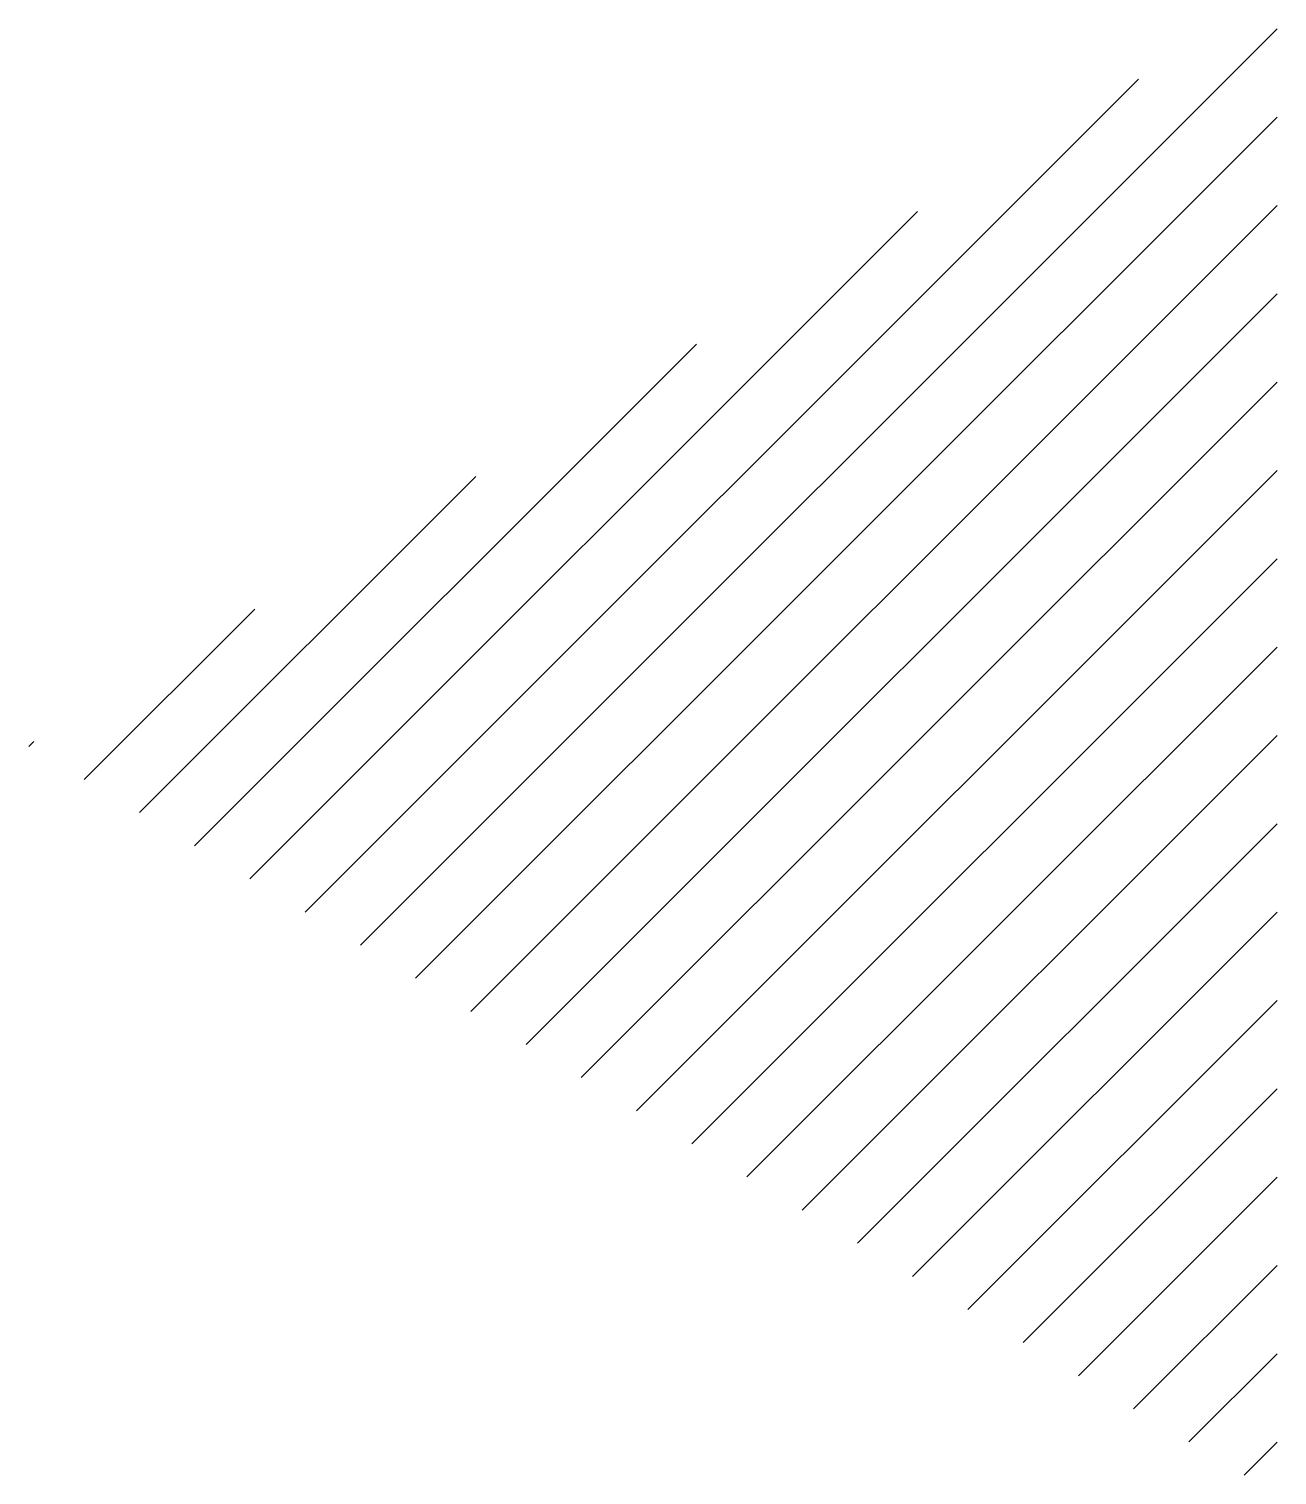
# Paper-space layout 'Layout1' of a CAD drawing. Extents: x 0.15 to 0.275, y -0.073 to 0.072.
import ezdxf

# ---------------------------------------------------------------- set-up
doc = ezdxf.new("R2010")
doc.units = 0
doc.layers.get('0').update_dxf_attribs({"linetype": 'CONTINUOUS'})
doc.layers.add('TOMTEL', color=3, linetype='CONTINUOUS')

# ---------------------------------------------------------------- blocks, each defined once
blk = doc.blocks.new('*X')
at = {"color": 0}
for p, q in [((3.6662, -0.3997), (5.5, 1.4341)), ((3.5557, -0.3334), (5.2227, 1.3336)), ((3.7767, -0.466), (5.5, 1.2574)), ((3.8871, -0.5323), (5.5, 1.0806)), ((3.4452, -0.2671), (4.7808, 1.0685)), ((3.9976, -0.5986), (5.5, 0.9038)), ((3.3347, -0.2008), (4.3388, 0.8033)), ((4.1081, -0.6649), (5.5, 0.727)), ((4.2186, -0.7312), (5.5, 0.5503)), ((3.2242, -0.1345), (3.8969, 0.5381)), ((4.3291, -0.7974), (5.5, 0.3735)), ((3.1137, -0.0682), (3.455, 0.273)), ((4.4396, -0.8637), (5.5, 0.1967)), ((3.0033, -0.002), (3.013, 0.0078)), ((4.55, -0.93), (5.5, 0.0199)), ((4.6605, -0.9963), (5.5, -0.1569)), ((4.771, -1.0626), (5.5, -0.3336)), ((4.8815, -1.1289), (5.5, -0.5104)), ((4.992, -1.1952), (5.5, -0.6872)), ((5.1025, -1.2615), (5.5, -0.864)), ((5.213, -1.3278), (5.5, -1.0407)), ((5.3234, -1.3941), (5.5, -1.2175)), ((5.4339, -1.4604), (5.5, -1.3943))]:
    blk.add_line(p, q, dxfattribs=at)

psp = doc.layouts.get("Layout1")

# ---------------------------------------------------------------- block references
at = {"layer": 'TOMTEL', "color": 0, "xscale": 0.05, "yscale": 0.05, "zscale": 0.05}
psp.add_blockref('*X', (0, 0), dxfattribs=at)

doc.saveas('drawing.dxf')
